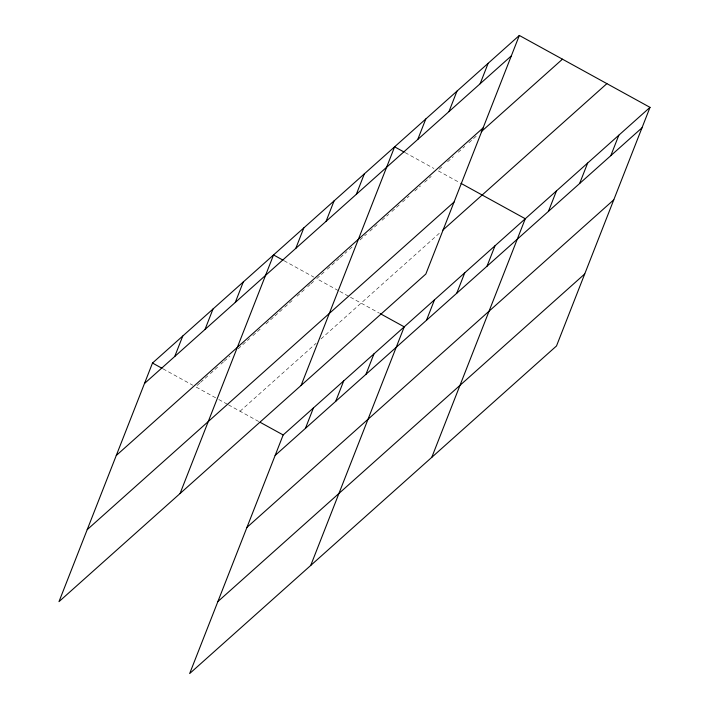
<?xml version="1.0" encoding="UTF-8"?>
<svg xmlns="http://www.w3.org/2000/svg" width="709" height="709" viewBox="0 0 709 709"><rect width="100%" height="100%" fill="white"/><g stroke="black" fill="none" stroke-linecap="round" stroke-linejoin="round"><path stroke-width="0.53" stroke-dasharray="3.54 2.66" d="M199.708 383.126L195.622 386.777L217.831 399.007M200.523 382.399L209.527 374.361M210.343 373.634L217.698 367.058M220.978 364.134L223.424 361.944M224.248 361.209L229.973 356.095M238.153 348.793L249.603 338.565M252.874 335.649L261.869 327.611M265.964 323.96L274.144 316.657M274.959 315.922L283.954 307.892M284.77 307.157L292.135 300.581M297.044 296.202L304.409 289.627M307.679 286.702L310.134 284.513M310.95 283.786L315.035 280.135M324.04 272.096L316.675 278.672L338.893 290.894M327.31 269.172L339.576 258.218M340.391 257.491L346.94 251.642M349.395 249.453L352.665 246.528M360.021 239.961L366.571 234.112M369.841 231.196L378.836 223.158M382.107 220.233L388.656 214.393M391.926 211.468L399.291 204.892M402.561 201.976L409.102 196.127M414.827 191.013L420.552 185.9M424.647 182.248L431.187 176.408M441.831 166.899L437.728 170.568L459.946 182.789M447.574 161.767L453.317 156.645M458.244 152.249L464.812 146.382M468.915 142.722L476.297 136.119M240.05 411.229L316.117 343.298M321.026 338.911L440.449 232.268M405.149 152.63L433.899 168.458M284.096 260.744L313.803 277.086M339.859 291.426L349.51 296.743M350.476 297.275L379.315 313.139M163.035 368.848L192.742 385.2M218.797 399.539L227.492 404.316M228.458 404.848L259.21 421.775"/><path stroke-width="1.06" d="M519.334 35.45L152.497 363.043L58.989 601.64L425.834 274.037L519.334 35.45L650.011 107.36L556.503 345.957L189.666 673.55L283.166 434.963L650.011 107.36M174.742 356.476L182.762 336.022M205.007 329.455L213.019 308.991M235.273 302.424L243.284 281.969M180.051 493.535L273.55 254.939L283.13 260.212M295.795 248.372L303.815 227.917M326.06 221.341L334.081 200.886M356.326 194.319L364.346 173.856M301.103 385.421L394.612 146.834L404.192 152.107M417.769 139.443L425.79 118.988M305.419 428.387L313.431 407.932M448.957 111.597L456.968 91.142M335.685 401.365L343.697 380.91M365.941 374.334L373.962 353.88M480.135 83.751L488.155 63.296M310.728 565.445L404.227 326.849L380.272 313.67M426.472 320.282L434.493 299.827M456.738 293.251L464.758 272.797M487.003 266.229L495.015 245.775M431.781 457.332L525.28 218.744L460.912 183.321M548.447 211.353L556.468 190.898M579.625 183.507L587.646 163.052M610.812 155.661L618.824 135.206M144.476 383.507L511.313 55.905M116.267 455.488L483.104 127.895M481.216 131.723L562.459 59.184M87.207 529.65L454.044 202.056M442.895 230.079L606.886 83.635M275.154 455.417L641.991 127.815M246.945 527.399L613.781 199.805M217.876 601.569L584.712 273.966M152.497 363.043L162.077 368.317M260.168 422.307L283.166 434.963"/></g></svg>
